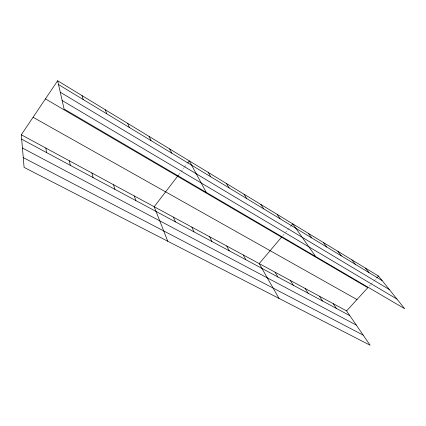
<?xml version="1.0" encoding="UTF-8"?>
<svg xmlns="http://www.w3.org/2000/svg" width="426" height="426" viewBox="0 0 426 426"><rect width="100%" height="100%" fill="white"/><g stroke="black" fill="none" stroke-linecap="round" stroke-linejoin="round"><path stroke-width="0.32" stroke-dasharray="2.13 1.6" d="M178.734 174.74L180.693 172.184M181.087 171.667L184.229 167.572M184.618 167.061L186.977 163.989M282.8 235.7L284.882 233.24M285.298 232.75L290.708 226.35M369.161 286.245L370.492 284.786M370.94 284.302L373.607 281.394M374.049 280.904L376.275 278.482"/><path stroke-width="0.64" d="M21.3 134.781L346.572 310.9L370.13 345.241L24.096 167.397L21.3 134.781L57.632 80.759L378.496 276.053L404.7 308.733L64.092 109.019L57.632 80.759M178.34 175.256L154.201 206.738L167.748 241.228M187.76 162.966L189.33 160.916L206.243 192.371M281.549 237.175L259.2 263.593L279.009 298.413M291.128 225.86L292.79 223.89L315.607 256.495M346.572 310.9L367.824 287.699L45.428 98.907M376.717 277.997L378.496 276.053M23.254 157.593L363.181 335.113M22.434 148.014L356.285 325.059M21.678 139.185L349.831 315.65M33.074 117.267L356.972 299.547M62.148 100.509L396.963 299.084M60.247 92.208L389.289 289.515M58.5 84.566L382.117 280.569M365.417 268.092L368.975 272.608M351.887 259.86L355.375 264.376M337.887 251.34L341.301 255.85M323.387 242.511L326.715 247.016M308.365 233.368L311.603 237.862M277.118 214.347L280.143 218.804M333.212 303.669L336.402 308.429M260.861 204.453L263.763 208.889M319.404 296.192L322.514 300.964M305.123 288.461L308.152 293.242M243.991 194.187L246.766 198.591M290.351 280.457L293.285 285.244M226.472 183.526L229.103 187.898M275.047 272.177L277.885 276.964M208.266 172.445L210.742 176.774M243.257 254.961L245.861 259.743M226.738 246.015L229.215 250.792M169.623 148.924L171.737 153.152M209.608 236.739L211.951 241.505M191.833 227.117L194.022 231.866M149.089 136.426L151.001 140.591M173.377 217.122L175.405 221.855M127.688 123.396L129.371 127.491M105.35 109.801L106.788 113.817M134.259 195.944L135.91 200.619M113.502 184.703L114.945 189.341M82.021 95.605L83.192 99.519M91.888 172.999L93.097 177.594M69.358 160.799L70.317 165.341M45.848 148.072L46.53 152.551"/></g></svg>
